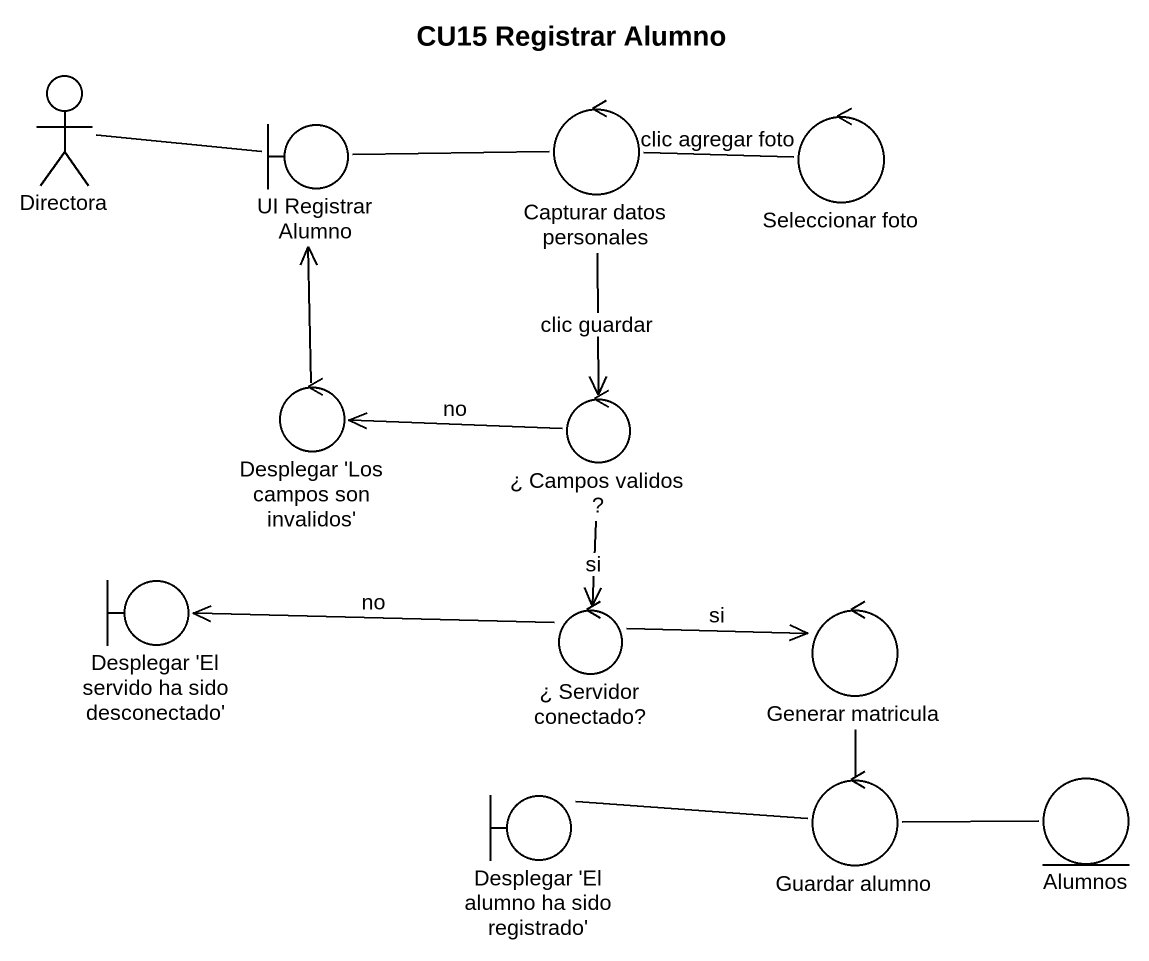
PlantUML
@startuml
title CU15 Registrar Alumno
actor Directora
boundary "UI Registrar Alumno" as UI_Registrar_Alumno
control "Capturar datos personales" as Capturar_datos_personales
control "Seleccionar foto" as Seleccionar_foto
control "Desplegar 'Los campos son invalidos'" as Desplegar_Los_campos_son
control "¿ Campos validos ?" as Campos_validos
boundary "Desplegar 'El servido ha sido desconectado'" as Desplegar_El_servido_ha
control "¿ Servidor conectado?" as Servidor_conectado
control "Generar matricula" as Generar_matricula
boundary "Desplegar 'El alumno ha sido registrado'" as Desplegar_El_alumno_ha_sido
control "Guardar alumno" as Guardar_alumno
entity Alumnos
Directora -right- UI_Registrar_Alumno
Capturar_datos_personales -left- UI_Registrar_Alumno
Capturar_datos_personales --> Campos_validos : clic guardar
Seleccionar_foto -left- Capturar_datos_personales : clic agregar foto
Desplegar_Los_campos_son -up-> UI_Registrar_Alumno
Campos_validos -left-> Desplegar_Los_campos_son : no
Campos_validos --> Servidor_conectado : si
Servidor_conectado -left-> Desplegar_El_servido_ha : no
Servidor_conectado -right-> Generar_matricula : si
Generar_matricula -- Guardar_alumno
Guardar_alumno -left- Desplegar_El_alumno_ha_sido
Guardar_alumno -right- Alumnos
@enduml
